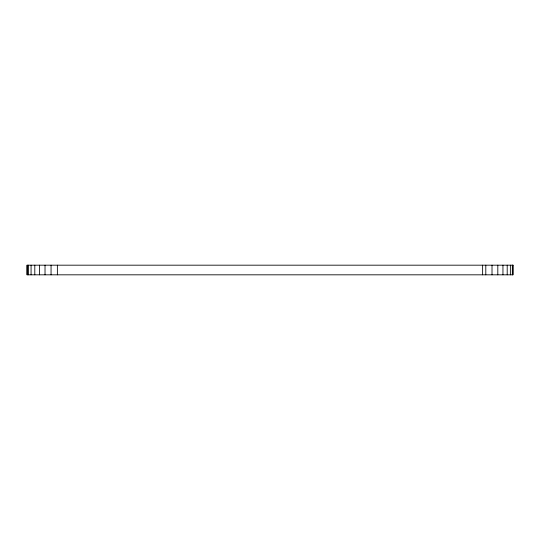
<?xml version="1.0" encoding="UTF-8"?>
<svg xmlns="http://www.w3.org/2000/svg" width="540" height="540" viewBox="0 0 540 540"><rect width="100%" height="100%" fill="white"/><g stroke="black" fill="none" stroke-linecap="round" stroke-linejoin="round"><path stroke-width="0.81" d="M512.831 265.181L512.831 274.82M512.339 265.181L512.339 274.82M510.374 265.181L510.374 274.82M507.202 265.181L507.202 274.82M502.949 265.181L502.949 274.82M497.813 265.181L497.813 274.82M492.014 265.181L492.014 274.82M485.798 265.181L485.798 274.82M482.625 265.181L482.625 274.82M57.375 265.181L57.375 274.82M51.057 265.181L51.057 274.82M45.023 265.181L45.023 274.82M39.521 265.181L39.521 274.82M34.803 265.181L34.803 274.82M31.07 265.181L31.07 274.82M28.485 265.181L28.485 274.82M27.169 265.181L27.169 274.82M513 265.181L27 265.181L27 274.82L513 274.82L513 265.181"/></g></svg>
